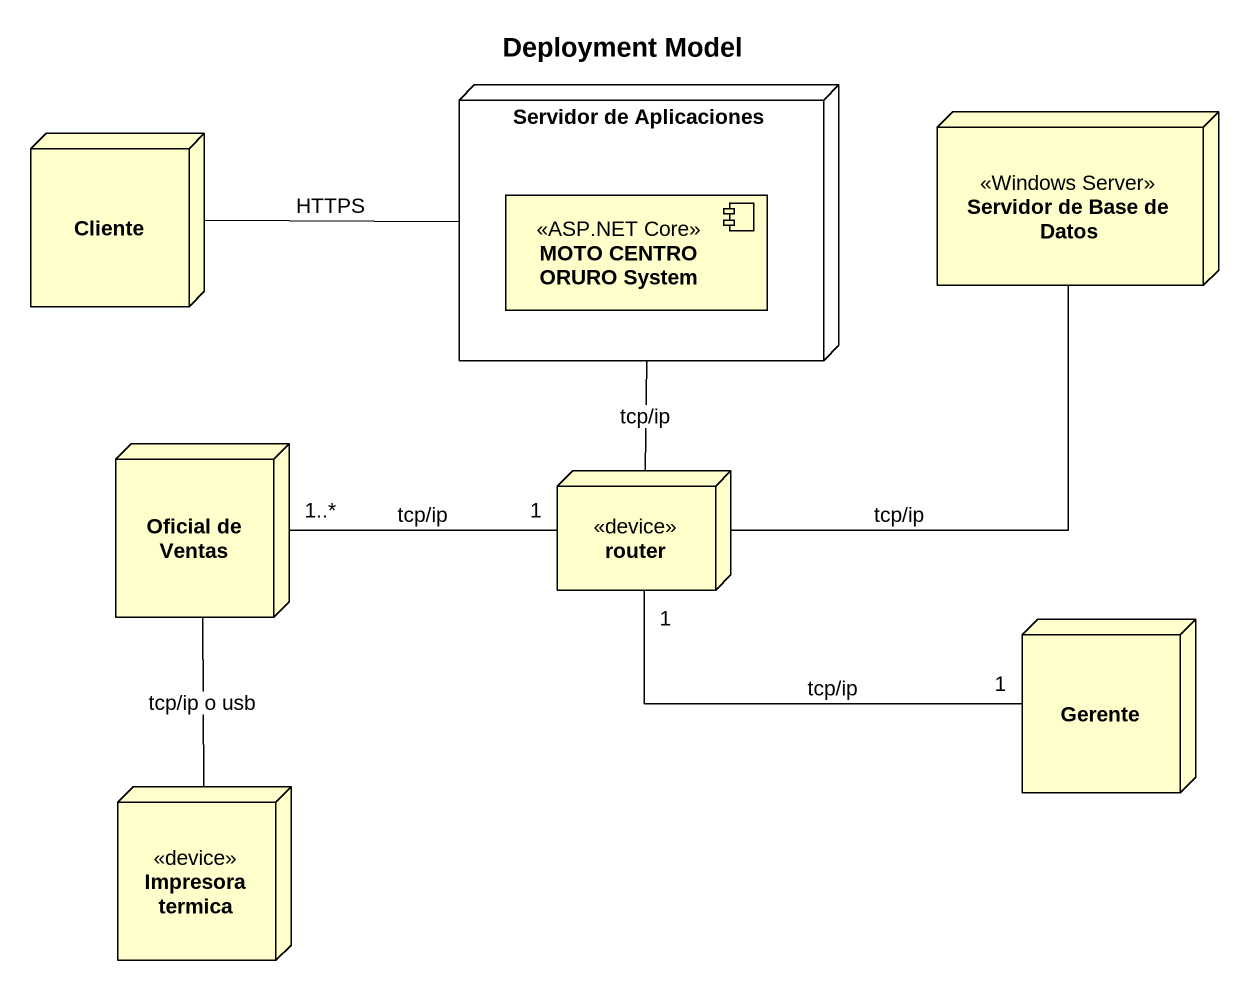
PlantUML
@startuml
title Deployment Model
node Cliente
node "Servidor de Aplicaciones" as Servidor_de_Aplicaciones {
  component "MOTO CENTRO ORURO System" as MOTO_CENTRO_ORURO_System <<ASP.NET Core>>
}
node "Servidor de Base de Datos" as Servidor_de_Base_de_Datos <<Windows Server>>
node "Oficial de Ventas" as Oficial_de_Ventas
node router <<device>>
node Gerente
node "Impresora termica" as Impresora_termica <<device>>
Cliente -right- Servidor_de_Aplicaciones : HTTPS
Oficial_de_Ventas "1..*" -right- "1" router : tcp/ip
Oficial_de_Ventas -- Impresora_termica : tcp/ip o usb
router -up- Servidor_de_Aplicaciones : tcp/ip
router -up- Servidor_de_Base_de_Datos : tcp/ip
Gerente "1" -left- "1" router : tcp/ip
@enduml
